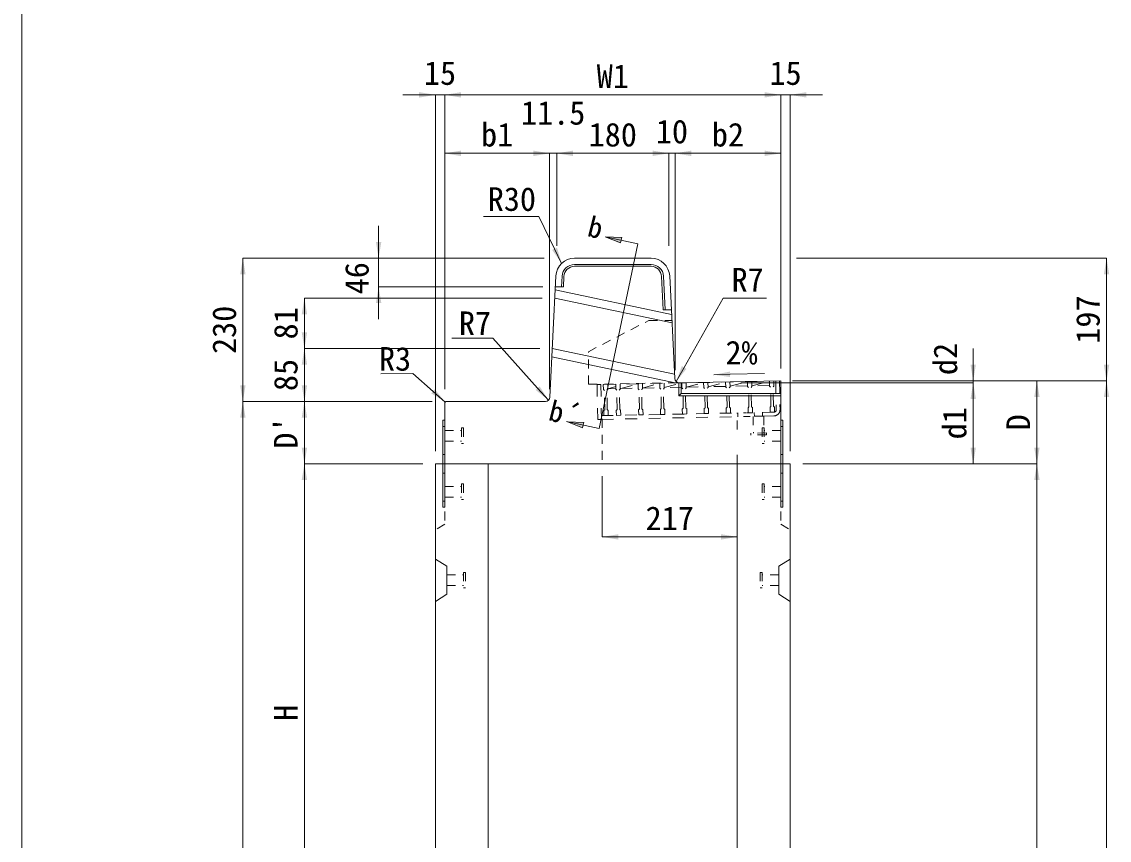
# Model space of a CAD drawing. Units: millimetres at full size. Extents: x 5964 to 125098, y -10801 to 28073.
# Drawn here: x 27159 to 28906, y 1272 to 2587 of the extents above; entities that cross this region are included whole.
import ezdxf
from ezdxf.enums import TextEntityAlignment as Align

# ---------------------------------------------------------------- set-up
doc = ezdxf.new("R2010")
doc.units = ezdxf.units.MM
doc.header["$LTSCALE"] = 19
for name, pattern in [('USER1', [1.35, 0.75, -0.6]), ('USER2', [28.575, 19.05, -3.175, 3.175, -3.175]), ('USER3', [2, 1, -1]), ('USER5', [1.35, 0.75, -0.6])]:
    doc.linetypes.add(name, pattern=pattern)
for name, color, linetype, lineweight in [('0_2', 7, 'Continuous', 20), ('インサート', 3, 'USER1', 9), ('グレーチング', 7, 'USER1', 5), ('ジョイント', 7, 'Continuous', 9), ('寸法線', 7, 'Continuous', 9), ('本体', 2, 'Continuous', 9), ('枠', 5, 'Continuous', 5), ('補助線', 8, 'Continuous', 13)]:
    doc.layers.add(name, color=color, linetype=linetype, lineweight=lineweight)
doc.styles.add('ＭＳ ゴシック', font='')
doc.styles.get('ＭＳ ゴシック').set_extended_font_data('MS Gothic')

# ---------------------------------------------------------------- blocks, each defined once
blk = doc.blocks.new('filled_arrow')
at = {"color": 0, "linetype": 'Continuous', "lineweight": -2}
blk.add_solid([(7.5, 1.25), (0, 0), (7.5, -1.25)], dxfattribs=at)

msp = doc.modelspace()

# ---------------------------------------------------------------- hatches: boundary and pattern name
at = {"layer": '寸法線'}
for points in [[(28121.06, 2231.87), (28096.51, 2241.47), (28122.85, 2240.35)], [(28060.12, 1934.92), (28035.57, 1944.52), (28061.9, 1943.4)]]:
    msp.add_hatch(color=256, dxfattribs=at).paths.add_polyline_path(points)

# ---------------------------------------------------------------- linework, layer by layer
at = {"layer": 'インサート'}
for p, q in [((28350.94, 1953.49), (28333.94, 1953.19)), ((28333.94, 1953.19), (28334.41, 1926.19)), ((28350.94, 1953.49), (28351.41, 1926.49)), ((27838.58, 1930.59), (27838.58, 1913.59)), ((27838.58, 1930.59), (27865.58, 1930.59)), ((27865.58, 1934.59), (27865.58, 1909.59)), ((27865.58, 1934.59), (27868.58, 1934.59)), ((27868.58, 1934.59), (27868.58, 1909.59)), ((28355.41, 1926.56), (28330.41, 1926.12)), ((28330.41, 1926.12), (28330.46, 1923.13)), ((28355.46, 1923.56), (28330.46, 1923.13)), ((28351.58, 1934.59), (28348.58, 1934.59)), ((28348.58, 1934.59), (28348.58, 1909.59)), ((28351.58, 1934.59), (28351.58, 1909.59)), ((28378.58, 1930.59), (28351.58, 1930.59)), ((28355.41, 1926.56), (28355.46, 1923.56)), ((28378.58, 1930.59), (28378.58, 1913.59)), ((27838.58, 1913.59), (27865.58, 1913.59)), ((27865.58, 1909.59), (27868.58, 1909.59)), ((28351.58, 1909.59), (28348.58, 1909.59)), ((28378.58, 1913.59), (28351.58, 1913.59)), ((27838.58, 1840.59), (27838.58, 1823.59)), ((27838.58, 1840.59), (27865.58, 1840.59)), ((27865.58, 1844.59), (27868.58, 1844.59)), ((27865.58, 1844.59), (27865.58, 1819.59)), ((27868.58, 1844.59), (27868.58, 1819.59)), ((28348.58, 1844.59), (28348.58, 1819.59)), ((28351.58, 1844.59), (28348.58, 1844.59)), ((28351.58, 1844.59), (28351.58, 1819.59)), ((28378.58, 1840.59), (28351.58, 1840.59)), ((28378.58, 1840.59), (28378.58, 1823.59)), ((27838.58, 1823.59), (27865.58, 1823.59)), ((27865.58, 1819.59), (27868.58, 1819.59)), ((28351.58, 1819.59), (28348.58, 1819.59)), ((28378.58, 1823.59), (28351.58, 1823.59)), ((27841.78, 1698.59), (27841.78, 1681.59)), ((27841.78, 1698.59), (27868.78, 1698.59)), ((27868.78, 1702.59), (27871.78, 1702.59)), ((27868.78, 1702.59), (27868.78, 1677.59)), ((27871.78, 1702.59), (27871.78, 1677.59)), ((28345.38, 1702.59), (28345.38, 1677.59)), ((28348.38, 1702.59), (28345.38, 1702.59)), ((28348.38, 1702.59), (28348.38, 1677.59)), ((28375.38, 1698.59), (28348.38, 1698.59)), ((28375.38, 1698.59), (28375.38, 1681.59)), ((27841.78, 1681.59), (27868.78, 1681.59)), ((27868.78, 1677.59), (27871.78, 1677.59)), ((28348.38, 1677.59), (28345.38, 1677.59)), ((28375.38, 1681.59), (28348.38, 1681.59))]:
    msp.add_line(p, q, dxfattribs=at)
at = {"layer": 'グレーチング', "linetype": 'USER3'}
for p, q in [((28093.37, 2004.37), (28376.31, 2010.03)), ((28296.87, 2001.44), (28325.02, 2009)), ((28325.02, 2009), (28325.18, 2001)), ((28332.02, 2009.14), (28332.18, 2001.14)), ((28332.16, 2002.14), (28360.32, 2009.71)), ((28360.32, 2009.71), (28360.48, 2001.71)), ((28367.31, 2009.85), (28367.47, 2001.85)), ((28370.31, 2009.91), (28371.23, 1963.92)), ((28376.31, 2010.03), (28377.23, 1964.04)), ((28089.37, 2004.29), (28083.37, 2004.17)), ((28083.37, 2004.17), (28084.49, 1948.18)), ((28089.37, 2004.29), (28090.49, 1948.3)), ((28093.37, 2004.37), (28093.53, 1996.37)), ((28095.06, 1994.9), (28093.53, 1996.37)), ((28095.68, 1963.91), (28095.06, 1994.9)), ((28099.06, 1994.98), (28100.53, 1996.51)), ((28099.68, 1963.99), (28099.06, 1994.98)), ((28100.37, 2004.51), (28100.53, 1996.51)), ((28100.51, 1997.51), (28113.44, 2000.93)), ((28100.51, 1997.51), (28113.51, 1997.77)), ((28113.37, 2004.77), (28113.53, 1996.77)), ((28115.06, 1995.3), (28113.53, 1996.77)), ((28115.68, 1964.31), (28115.06, 1995.3)), ((28119.05, 1995.38), (28120.52, 1996.91)), ((28119.67, 1964.39), (28119.05, 1995.38)), ((28120.36, 2004.91), (28120.52, 1996.91)), ((28120.5, 1997.91), (28149.6, 1998.49)), ((28121.3, 1997.93), (28149.46, 2005.49)), ((28149.16, 2005.48), (28149.32, 1997.49)), ((28150.85, 1996.02), (28149.32, 1997.49)), ((28151.47, 1965.02), (28150.85, 1996.02)), ((28154.85, 1996.1), (28156.32, 1997.63)), ((28155.47, 1965.1), (28154.85, 1996.1)), ((28156.16, 2005.62), (28156.32, 1997.63)), ((28156.3, 1998.62), (28184.45, 2006.19)), ((28156.3, 1998.62), (28184.59, 1999.19)), ((28184.15, 2006.18), (28184.31, 1998.18)), ((28185.84, 1996.72), (28184.31, 1998.18)), ((28186.46, 1965.72), (28185.84, 1996.72)), ((28189.84, 1996.8), (28191.31, 1998.32)), ((28190.46, 1965.8), (28189.84, 1996.8)), ((28191.15, 2006.32), (28191.31, 1998.32)), ((28191.29, 1999.32), (28219.44, 2006.89)), ((28219.58, 1999.89), (28191.29, 1999.32)), ((28219.44, 2006.89), (28219.6, 1998.89)), ((28221.13, 1997.42), (28219.6, 1998.89)), ((28221.75, 1966.43), (28221.13, 1997.42)), ((28225.13, 1997.5), (28226.6, 1999.03)), ((28225.75, 1966.51), (28225.13, 1997.5)), ((28226.44, 2007.03), (28226.6, 1999.03)), ((28226.58, 2000.03), (28254.74, 2007.6)), ((28226.58, 2000.03), (28254.88, 2000.6)), ((28254.44, 2007.59), (28254.6, 1999.59)), ((28256.13, 1998.12), (28254.6, 1999.59)), ((28256.75, 1967.13), (28256.13, 1998.12)), ((28260.13, 1998.2), (28261.6, 1999.73)), ((28260.75, 1967.21), (28260.13, 1998.2)), ((28261.44, 2007.73), (28261.6, 1999.73)), ((28261.58, 2000.73), (28289.73, 2008.29)), ((28289.87, 2001.3), (28261.58, 2000.73)), ((28289.73, 2008.29), (28289.89, 2000.3)), ((28291.42, 1998.83), (28289.89, 2000.3)), ((28292.04, 1967.83), (28291.42, 1998.83)), ((28295.42, 1998.91), (28296.89, 2000.44)), ((28296.04, 1967.91), (28295.42, 1998.91)), ((28296.73, 2008.43), (28296.89, 2000.44)), ((28325.16, 2002), (28296.87, 2001.44)), ((28326.71, 1999.53), (28325.18, 2001)), ((28327.33, 1968.54), (28326.71, 1999.53)), ((28330.71, 1999.61), (28332.18, 2001.14)), ((28331.33, 1968.62), (28330.71, 1999.61)), ((28360.46, 2002.71), (28332.16, 2002.14)), ((28362.01, 2000.24), (28360.48, 2001.71)), ((28362.63, 1969.24), (28362.01, 2000.24)), ((28366, 2000.32), (28367.47, 2001.85)), ((28366.62, 1969.32), (28366, 2000.32)), ((28090.37, 1954.3), (28323.52, 1958.96)), ((28095.68, 1963.91), (28094.21, 1962.38)), ((28094.21, 1962.38), (28094.37, 1954.38)), ((28099.68, 1963.99), (28101.21, 1962.52)), ((28101.21, 1962.52), (28101.37, 1954.52)), ((28115.68, 1964.31), (28114.21, 1962.78)), ((28114.21, 1962.78), (28114.37, 1954.78)), ((28119.67, 1964.39), (28121.2, 1962.92)), ((28121.2, 1962.92), (28121.36, 1954.92)), ((28151.47, 1965.02), (28150, 1963.49)), ((28150, 1963.49), (28150.16, 1955.49)), ((28155.47, 1965.1), (28157, 1963.63)), ((28157, 1963.63), (28157.16, 1955.63)), ((28186.46, 1965.72), (28184.99, 1964.19)), ((28184.99, 1964.19), (28185.15, 1956.19)), ((28190.46, 1965.8), (28191.99, 1964.33)), ((28191.99, 1964.33), (28192.15, 1956.33)), ((28221.75, 1966.43), (28220.28, 1964.9)), ((28220.28, 1964.9), (28220.44, 1956.9)), ((28220.44, 1956.9), (28227.44, 1957.04)), ((28225.75, 1966.51), (28227.28, 1965.04)), ((28227.28, 1965.04), (28227.44, 1957.04)), ((28256.75, 1967.13), (28255.28, 1965.6)), ((28255.28, 1965.6), (28255.44, 1957.6)), ((28262.44, 1957.74), (28255.44, 1957.6)), ((28260.75, 1967.21), (28262.28, 1965.74)), ((28262.28, 1965.74), (28262.44, 1957.74)), ((28292.04, 1967.83), (28290.57, 1966.3)), ((28290.57, 1966.3), (28290.73, 1958.3)), ((28297.73, 1958.44), (28290.73, 1958.3)), ((28296.04, 1967.91), (28297.57, 1966.44)), ((28297.57, 1966.44), (28297.73, 1958.44)), ((28309.33, 1958.68), (28309.45, 1952.68)), ((28367.31, 1959.84), (28324.32, 1958.98)), ((28327.33, 1968.54), (28325.86, 1967.01)), ((28325.86, 1967.01), (28326.02, 1959.01)), ((28332.91, 1958.96), (28325.91, 1958.68)), ((28331.33, 1968.62), (28332.86, 1967.15)), ((28332.86, 1967.15), (28333.02, 1959.15)), ((28335.82, 1959.21), (28335.94, 1953.21)), ((28348.82, 1959.47), (28348.94, 1953.47)), ((28362.63, 1969.24), (28361.16, 1967.72)), ((28361.16, 1967.72), (28361.32, 1959.72)), ((28368.31, 1959.86), (28361.32, 1959.72)), ((28366.62, 1969.32), (28368.15, 1967.85)), ((28368.15, 1967.85), (28368.31, 1959.86)), ((28090.49, 1948.3), (28084.49, 1948.18)), ((28090.49, 1948.3), (28318.44, 1952.86)), ((28094.37, 1954.38), (28101.37, 1954.52)), ((28114.37, 1954.78), (28121.36, 1954.92)), ((28150.16, 1955.49), (28157.16, 1955.63)), ((28192.15, 1956.33), (28185.15, 1956.19)), ((28367.43, 1953.84), (28318.44, 1952.86))]:
    msp.add_line(p, q, dxfattribs=at)
for radius, start, end in [(4, 271.14586, 1.14572), (10, 271.14571, 1.14575)]:
    msp.add_arc((28367.23, 1963.84), radius, start, end, dxfattribs=at)
at = {"layer": 'ジョイント'}
for p, q in [((27835.38, 1947.09), (27838.58, 1947.09)), ((27835.38, 1947.09), (27835.38, 1807.09)), ((27838.58, 1947.09), (27838.58, 1807.09)), ((28378.58, 1947.09), (28381.78, 1947.09)), ((28378.58, 1947.09), (28378.58, 1807.09)), ((28381.78, 1947.09), (28381.78, 1807.09)), ((27835.38, 1807.09), (27838.58, 1807.09)), ((28378.58, 1807.09), (28381.78, 1807.09))]:
    msp.add_line(p, q, dxfattribs=at)
at = {"layer": 'ジョイント', "linetype": 'USER5', "lineweight": 5}
for p, q in [((27835.38, 1937.09), (27838.58, 1937.09)), ((28378.58, 1937.09), (28381.78, 1937.09)), ((27835.38, 1892.09), (27838.58, 1892.09)), ((28378.58, 1892.09), (28381.78, 1892.09)), ((27835.38, 1862.09), (27838.58, 1862.09)), ((28378.58, 1862.09), (28381.78, 1862.09)), ((27835.38, 1817.09), (27838.58, 1817.09)), ((28378.58, 1817.09), (28381.78, 1817.09))]:
    msp.add_line(p, q, dxfattribs=at)
at = {"layer": '寸法線'}
for p, q in [((27771.58, 2469.44), (27890.58, 2469.44)), ((27823.58, 1897.09), (27823.58, 2469.44)), ((27838.58, 2469.44), (28378.58, 2469.44)), ((27838.58, 1997.09), (27838.58, 2469.44)), ((27838.58, 1997.09), (27838.58, 2469.44)), ((28326.58, 2469.44), (28445.58, 2469.44)), ((28378.58, 2030.09), (28378.58, 2469.44)), ((28378.58, 2030.09), (28378.58, 2469.44)), ((28393.58, 1897.09), (28393.58, 2469.44)), ((27838.58, 2375.56), (28007.08, 2375.56)), ((27838.58, 1997.09), (27838.58, 2375.56)), ((27955.08, 2375.56), (28070.58, 2375.56)), ((28007.08, 1997.09), (28007.08, 2375.56)), ((28007.08, 1997.09), (28007.08, 2375.56)), ((28018.58, 2227.09), (28018.58, 2375.56)), ((28018.58, 2375.56), (28198.58, 2375.56)), ((28018.58, 2227.09), (28018.58, 2375.56)), ((28146.58, 2375.56), (28260.58, 2375.56)), ((28198.58, 2227.09), (28198.58, 2375.56)), ((28198.58, 2227.09), (28198.58, 2375.56)), ((28208.58, 2027.09), (28208.58, 2375.56)), ((28208.58, 2375.56), (28378.58, 2375.56)), ((28208.58, 2027.09), (28208.58, 2375.56)), ((28378.58, 2030.09), (28378.58, 2375.56)), ((27732.48, 2109.14), (27732.48, 2259.09)), ((28149.07, 2230.4), (28096.51, 2241.47)), ((27514.42, 1977.09), (27514.42, 2207.09)), ((27998.58, 2207.09), (27514.42, 2207.09)), ((27998.58, 2207.09), (27732.48, 2207.09)), ((28403.86, 2207.09), (28901.67, 2207.09)), ((28901.67, 2010.07), (28901.67, 2207.09)), ((27996.28, 2161.14), (27732.48, 2161.14)), ((27613.25, 2062.09), (27613.25, 2142.99)), ((27995.37, 2142.99), (27613.25, 2142.99)), ((27613.25, 1977.09), (27613.25, 2062.09)), ((27991.33, 2062.09), (27613.25, 2062.09)), ((27991.33, 2062.09), (27613.25, 2062.09)), ((28687.46, 2062.07), (28687.46, 1955.09)), ((28397.44, 2010.07), (28901.67, 2010.07)), ((28582.73, 2010.07), (28687.46, 2010.07)), ((28582.73, 2010.07), (28789.83, 2010.07)), ((28582.73, 2010.07), (28901.67, 2010.07)), ((28789.83, 2010.07), (28789.83, 1877.09)), ((28901.67, 427.09), (28901.67, 2010.07)), ((28314.44, 2007.09), (28687.46, 2007.09)), ((28582.78, 2007.09), (28687.46, 2007.09)), ((28687.46, 2007.09), (28687.46, 1877.09)), ((27514.42, 427.09), (27514.42, 1977.09)), ((27818.58, 1977.09), (27514.42, 1977.09)), ((27818.58, 1977.09), (27514.42, 1977.09)), ((27613.25, 1977.09), (27613.25, 1877.09)), ((27818.58, 1977.09), (27613.25, 1977.09)), ((27818.58, 1977.09), (27613.25, 1977.09)), ((28086.59, 1933.77), (28034.14, 1944.82)), ((27803.58, 1877.09), (27613.25, 1877.09)), ((27613.25, 1877.09), (27613.25, 1077.09)), ((27803.58, 1877.09), (27613.25, 1877.09)), ((28413.58, 1877.09), (28687.46, 1877.09)), ((28413.58, 1877.09), (28789.83, 1877.09)), ((28413.58, 1877.09), (28789.83, 1877.09)), ((28789.83, 1877.09), (28789.83, 427.09)), ((28091.48, 1857.09), (28091.48, 1759.62)), ((28308.58, 1857.09), (28308.58, 1759.62)), ((28091.48, 1759.62), (28308.58, 1759.62))]:
    msp.add_line(p, q, dxfattribs=at)
at = {"layer": '寸法線', "linetype": 'USER2'}
msp.add_line((28086.59, 1933.77), (28149.07, 2230.4), dxfattribs=at)
at = {"layer": '寸法線'}
for points in [[(28026.44, 2198.82), (28015.08, 2222.21), (27989.93, 2274.04), (27900.9, 2274.04)], [(28210.45, 2009.09), (28223.21, 2031.74), (28285.77, 2142.82), (28355.27, 2142.82)], [(28005.24, 1979.02), (27987.9, 1998.39), (27915.75, 2079), (27850.22, 2079)], [(27839.46, 1976.21), (27819.89, 1993.33), (27787.33, 2021.81), (27735.88, 2021.61)], [(28270.89, 2020.01), (28296.88, 2020.72), (28352.1, 2022.21)]]:
    msp.add_lwpolyline(points, dxfattribs=at)
at = {"layer": '寸法線', "lineweight": 13}
for points in [[(28121.06, 2231.87), (28096.51, 2241.47), (28122.85, 2240.35)], [(28060.12, 1934.92), (28035.57, 1944.52), (28061.9, 1943.4)]]:
    msp.add_lwpolyline(points, close=True, dxfattribs=at)
at = {"layer": '本体', "lineweight": 20}
for p, q in [((28047.11, 2207.09), (28170.04, 2207.09)), ((28007.41, 1983.74), (28017.15, 2178.59)), ((28208.24, 2013.86), (28200, 2178.59)), ((28215.35, 2007.21), (28378.58, 2010.09)), ((28378.58, 2010.09), (28378.58, 1877.09)), ((27838.58, 1974.09), (27838.58, 1877.09)), ((28000.42, 1977.09), (27841.58, 1977.09)), ((28393.58, 1877.09), (27823.58, 1877.09)), ((27823.58, 1877.09), (27823.58, 427.09)), ((27908.58, 1171.12), (27908.58, 1877.09)), ((28308.58, 1171.12), (28308.58, 1877.09)), ((28393.58, 1877.09), (28393.58, 427.09))]:
    msp.add_line(p, q, dxfattribs=at)
at = {"layer": '本体', "color": 4, "lineweight": 5}
for p, q in [((28047.11, 2197.09), (28170.04, 2197.09)), ((28047.11, 2194.09), (28170.04, 2194.09)), ((28026.29, 2161.14), (28027.14, 2178.09)), ((28029.29, 2161.14), (28030.13, 2177.94)), ((28189.71, 2124.12), (28187.02, 2177.94)), ((28192.69, 2124.5), (28190.02, 2178.09)), ((28016.28, 2161.14), (28029.3, 2161.14)), ((28202.71, 2124.5), (28189.69, 2124.5)), ((28214.58, 2007.19), (28214.58, 1986.07)), ((28218.58, 2007.26), (28218.58, 1990.07)), ((28214.58, 1986.07), (28218.58, 1990.07)), ((28214.58, 1986.07), (28377.87, 1986.07)), ((28218.58, 1990.07), (28377.8, 1990.07))]:
    msp.add_line(p, q, dxfattribs=at)
at = {"layer": '本体'}
for p, q in [((28203.09, 2116.73), (28016.03, 2156.14)), ((28203.77, 2103.31), (28015.37, 2142.99)), ((28207.9, 2020.68), (28011.33, 2062.09)), ((28208.57, 2007.25), (28010.67, 2048.94)), ((27823.58, 1724.09), (27841.78, 1712.59)), ((27841.78, 1712.59), (27841.78, 1667.59)), ((28393.58, 1724.09), (28375.38, 1712.59)), ((28375.38, 1712.59), (28375.38, 1667.59)), ((27823.58, 1656.09), (27841.78, 1667.59)), ((28393.58, 1656.09), (28375.38, 1667.59))]:
    msp.add_line(p, q, dxfattribs=at)
at = {"layer": '本体', "linetype": 'USER1'}
for p, q in [((28069.39, 2056.99), (28166.28, 2106.99)), ((28166.28, 2106.99), (28203.58, 2106.99)), ((28069.39, 2004.63), (28069.39, 2056.99)), ((28069.39, 2004.63), (28215.35, 2007.21)), ((28308.58, 1932.27), (28308.58, 1958.85)), ((28091.48, 1949.01), (28091.48, 1877.09)), ((28308.58, 1877.09), (28308.58, 1902.27)), ((27838.58, 1877.09), (27838.58, 1780.09)), ((28378.58, 1877.09), (28378.58, 1780.09)), ((27838.58, 1780.09), (27823.58, 1770.59)), ((28378.58, 1780.09), (28393.58, 1770.59))]:
    msp.add_line(p, q, dxfattribs=at)
at = {"layer": '本体', "lineweight": 20}
for centre, radius, start, end in [((28047.11, 2177.09), 30, 90, 177.13816), ((28170.04, 2177.09), 30, 2.86256, 90), ((28215.23, 2014.21), 7, 182.86256, 271.01183), ((27841.58, 1974.09), 3, 90, 180), ((28000.42, 1984.09), 7, 270, 357.13816)]:
    msp.add_arc(centre, radius, start, end, dxfattribs=at)
at = {"layer": '本体', "color": 4, "lineweight": 5}
for centre, radius, start, end in [((28047.11, 2177.09), 20, 90, 177.13758), ((28047.11, 2177.09), 17, 90, 177.13758), ((28170.04, 2177.09), 20, 2.8624, 90), ((28170.04, 2177.09), 17, 2.8624, 90)]:
    msp.add_arc(centre, radius, start, end, dxfattribs=at)
at = {"layer": '枠', "lineweight": 20}
msp.add_line((27159.24, -412.69), (27159.24, 5101.59), dxfattribs=at)
at = {"layer": '補助線'}
for p, q in [((27835.38, 1877.09), (27838.58, 1877.09)), ((28378.58, 1877.09), (28381.78, 1877.09))]:
    msp.add_line(p, q, dxfattribs=at)

# ---------------------------------------------------------------- block references
at = {"layer": '寸法線', "xscale": 3.47, "yscale": 3.47}
for p, rotation in [((27823.58, 2469.44), 180), ((28378.58, 2469.44), 180), ((28378.58, 2469.44), 180), ((28007.08, 2375.56), 180), ((28007.08, 2375.56), 180), ((28198.58, 2375.56), 180), ((28198.58, 2375.56), 180), ((28378.58, 2375.56), 180), ((27732.48, 2207.09), 90), ((28026.44, 2198.82), 115.9), ((27514.42, 2207.09), 270), ((28901.67, 2207.09), 270), ((27732.48, 2161.14), 270), ((27613.25, 2142.99), 270), ((27613.25, 2062.09), 90), ((27613.25, 2062.09), 270), ((28210.45, 2009.09), 60.6), ((28687.46, 2010.07), 90), ((28901.67, 2010.07), 90), ((28270.89, 2020.01), 1.5), ((28789.83, 2010.07), 270), ((28901.67, 2010.07), 270), ((27514.42, 1977.09), 90), ((27613.25, 1977.09), 90), ((27839.46, 1976.21), 138.8), ((28005.24, 1979.02), 131.8), ((28687.46, 2007.09), 270), ((28687.46, 2007.09), 270), ((27514.42, 1977.09), 270), ((27613.25, 1977.09), 270), ((27613.25, 1877.09), 90), ((28687.46, 1877.09), 90), ((28789.83, 1877.09), 90), ((27613.25, 1877.09), 270), ((28789.83, 1877.09), 270), ((28308.58, 1759.62), 180)]:
    msp.add_blockref('filled_arrow', p, dxfattribs=dict(at, rotation=rotation))
for p in [(27838.58, 2469.44), (27838.58, 2469.44), (28393.58, 2469.44), (27838.58, 2375.56), (28018.58, 2375.56), (28018.58, 2375.56), (28208.58, 2375.56), (28208.58, 2375.56), (28091.48, 1759.62)]:
    msp.add_blockref('filled_arrow', p, dxfattribs=at)

# ---------------------------------------------------------------- texts
at = {"layer": '0_2', "style": 'ＭＳ ゴシック'}
for s, p in [('R30', (27946.46, 2302.08)), ('R7', (28325.19, 2172.56)), ('R7', (27887.23, 2102.66)), ('R3', (27758.82, 2045.47)), ('2%', (28315.43, 2055.61))]:
    msp.add_text(s, height=37.98, dxfattribs=at).set_placement(p, align=Align.MIDDLE_CENTER)
for s, rotation, p in [('b', 346.002, (28063.51, 2233.47)), ('b´', 346, (28001.03, 1937.74))]:
    msp.add_text(s, height=33.23, rotation=rotation, dxfattribs=at).set_placement(p, align=Align.BOTTOM_LEFT)
at = {"layer": '寸法線', "style": 'ＭＳ ゴシック'}
for s, p in [('15', (27831.08, 2504.44)), ('W1', (28108.58, 2499.44)), ('15', (28386.08, 2504.44)), ('11.5', (28012.83, 2440.56)), ('10', (28203.58, 2410.56)), ('b1', (27922.83, 2405.56)), ('180', (28108.58, 2405.56)), ('b2', (28293.58, 2405.56)), ('217', (28200.03, 1789.62))]:
    msp.add_text(s, height=37.98, dxfattribs=at).set_placement(p, align=Align.MIDDLE_CENTER)
for s, p in [('46', (27697.48, 2174.95)), ('197', (28871.67, 2108.58)), ('230', (27484.42, 2092.09)), ('81', (27583.25, 2102.54)), ('d2', (28642.72, 2045.31)), ('85', (27583.25, 2019.59)), ('d1', (28657.46, 1942.09)), ("D'", (27583.25, 1927.09)), ('D', (28759.83, 1943.58)), ('H', (27583.25, 1477.09))]:
    msp.add_text(s, height=37.98, rotation=90, dxfattribs=at).set_placement(p, align=Align.MIDDLE_CENTER)

doc.saveas('drawing.dxf')
